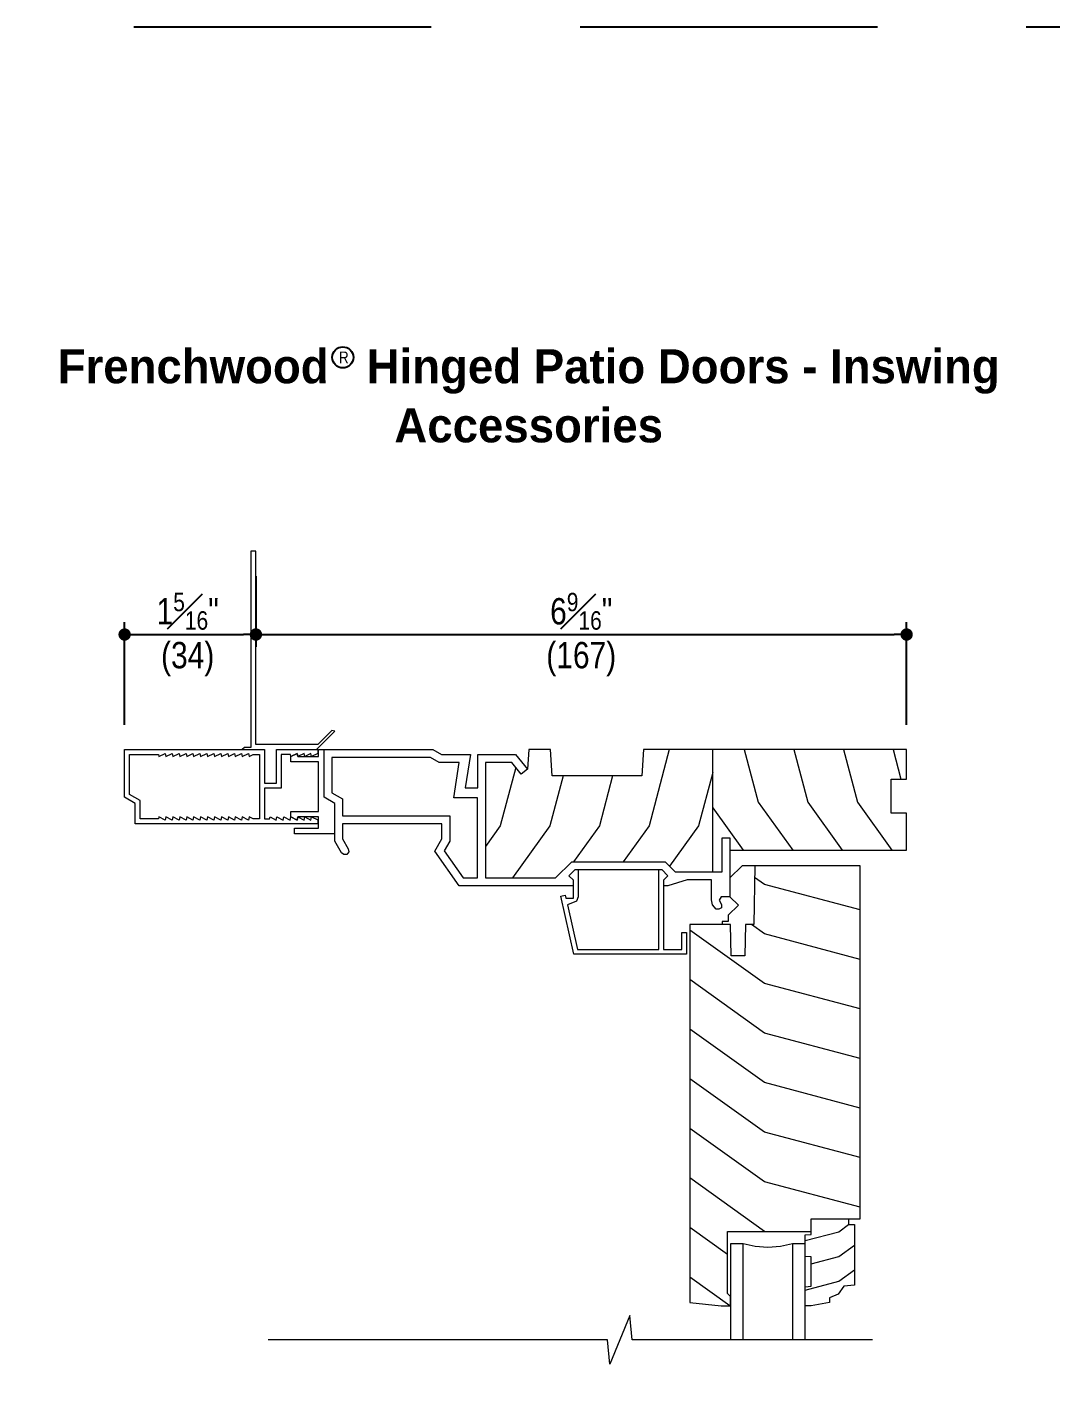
# Model space of a CAD drawing. Extents: x 0 to 323, y 0 to 44.
# Drawn here: x 216.42 to 226.75, y 30.38 to 44 of the extents above; entities that cross this region are included whole.
import ezdxf

# ---------------------------------------------------------------- set-up
doc = ezdxf.new("R2010")
doc.units = 0
doc.header["$LTSCALE"] = 6
doc.header["$MEASUREMENT"] = 0
doc.linetypes.add('DASHED', pattern=[0.75, 0.5, -0.25])
doc.layers.get('0').update_dxf_attribs({"linetype": 'CONTINUOUS'})
doc.layers.get('Defpoints').update_dxf_attribs({"linetype": 'CONTINUOUS'})
doc.layers.add('A-ANNO-DIMS', color=3, linetype='CONTINUOUS')
doc.layers.add('A-ANNO-TEXT', color=4, linetype='CONTINUOUS')
doc.layers.add('A-DETL-MCUT', color=6, linetype='CONTINUOUS', lineweight=20)
doc.layers.add('A-DETL-PATT', color=8, linetype='CONTINUOUS', lineweight=5)
doc.layers.add('PLOT VIEW', color=1, linetype='DASHED', plot=False)
doc.styles.add('ADF Text', font='FRABK.TTF', dxfattribs={"width": 0.85})
doc.dimstyles.new('ADF 3 inches equals 1 foot', dxfattribs={"dimtxt": 0.265625, "dimasz": 0.125, "dimexe": 0.125, "dimexo": 0.25, "dimgap": 0.03125, "dimtad": 1, "dimdec": 6, "dimzin": 3, "dimdsep": 46, "dimlunit": 4, "dimtxsty": 'ADF Text', "dimblk": 'DOT', "dimcen": 0, "dimclrd": 256, "dimclre": 256, "dimclrt": 256, "dimadec": 0, "dimazin": 0, "dimtfac": 0.7, "dimtdec": 6, "dimtix": 1, "dimtmove": 0, "dimatfit": 0, "dimldrblk": 'DOT', "dimfxl": 0, "dimfrac": 1, "dimtolj": 1, "dimtzin": 4, "dimlwd": -1, "dimlwe": -1, "dimarcsym": 0})

# ---------------------------------------------------------------- blocks, each defined once
blk = doc.blocks.new('400 Series Shaded Inswing Stile')
at = {"layer": 'A-DETL-MCUT', "color": 145}
for p, q in [((-3.5, 0.632), (-4.469, 0.632)), ((-4.469, 0.132), (-3.5, 0.132))]:
    blk.add_line(p, q, dxfattribs=at)
blk.add_lwpolyline([(-3.375, -0.024), (-3.375, 0.819), (-3.25, 0.819), (-3.25, 1.313), (0.313, 1.313), (0.313, 0.25), (-0.281, 0.24), (-0.281, 0.156), (-0.594, 0.151), (-0.594, 0.012), (-0.281, 0.007), (-0.281, -0.406), (-4.094, -0.406), (-4.125, -0.087), (-4.125, 0.007), (-4.031, 0.007), (-4, -0.024)], close=True, dxfattribs=at)
for points in [[(-4.008, 1.093), (-4.047, 1.005), (-4.094, 1.005), (-4.125, 0.819), (-4.125, 0.757), (-3.934, 0.757), (-3.929, 0.819), (-3.633, 0.819), (-3.628, 0.757), (-3.411, 0.757), (-3.406, 0.819), (-3.25, 0.819), (-3.25, 1.195), (-3.307, 1.195), (-3.307, 1.257), (-3.917, 1.257), (-3.927, 1.147), (-4.008, 1.093)], [(-4.469, 0.757), (-3.5, 0.757), (-3.5, 0.632), (-3.527, 0.51), (-3.536, 0.382), (-3.527, 0.254), (-3.5, 0.132), (-3.5, 0.007), (-4.469, 0.007)], [(0.313, 0.25), (0.313, 0.125), (0.19, 0), (0, 0), (-0.085, 0.086), (-0.187, -0.018), (-0.25, -0.018), (-0.25, -0.08), (-0.281, -0.08)]]:
    blk.add_lwpolyline(points, dxfattribs=at)
at = {"layer": 'A-DETL-MCUT', "color": 145, "const_width": 0.0000001}
for points in [[(-3.875, 0.632), (-3.875, 0.132)], [(-3.686, 0.132), (-3.686, 0.171), (-3.567, 0.219), (-3.567, 0.545), (-3.686, 0.593), (-3.686, 0.632)]]:
    blk.add_lwpolyline(points, dxfattribs=at)
at = {"layer": 'A-DETL-PATT', "color": 145}
for points in [[(-3.968, 0.757), (-3.878, 1.098), (-3.764, 1.257)], [(-3.701, 0.819), (-3.628, 1.098), (-3.514, 1.257)], [(-3.131, 1.313), (-2.875, 0.348), (-2.336, -0.406)], [(-2.631, 1.313), (-2.375, 0.348), (-1.836, -0.406)], [(-2.131, 1.313), (-1.875, 0.348), (-1.336, -0.406)], [(-1.631, 1.313), (-1.375, 0.348), (-0.836, -0.406)], [(-1.131, 1.313), (-0.875, 0.348), (-0.336, -0.406)], [(-0.631, 1.313), (-0.375, 0.348), (-0.281, 0.216)], [(-0.131, 1.313), (0.125, 0.348), (0.196, 0.248)], [(-3.468, 0.757), (-3.378, 1.098), (-3.307, 1.197)], [(-3.375, 0.348), (-2.836, -0.406)], [(-4.125, -0.002), (-3.836, -0.406)], [(-3.609, -0.024), (-3.336, -0.406)]]:
    blk.add_lwpolyline(points, dxfattribs=at)
blk = doc.blocks.new('400 Series Shaded Inswing Head No Fin')
at = {"layer": 'A-DETL-MCUT', "color": 145}
for points in [[(-3.359, -1.375), (-4.513, -1.375), (-4.758, -1.024), (-4.688, -0.902), (-4.688, -0.75), (-5.688, -0.75), (-5.688, -0.902), (-5.631, -1.001), (-5.626, -1.032), (-5.645, -1.057), (-5.676, -1.06), (-5.7, -1.041), (-5.768, -0.924), (-5.768, -0.543), (-5.875, -0.481), (-5.875, 0), (-4.778, 0), (-4.692, -0.05), (-4.398, -0.05), (-4.451, -0.387), (-4.324, -0.387), (-4.324, -0.05), (-3.944, -0.05), (-3.825, -0.198), (-3.888, -0.248), (-3.982, -0.13), (-4.248, -0.13), (-4.248, -1.295), (-3.54, -1.295), (-3.377, -1.131), (-2.436, -1.131), (-2.333, -1.235), (-1.862, -1.235), (-1.862, -0.891), (-1.782, -0.891), (-1.782, -1.485), (-1.872, -1.485), (-1.892, -1.519), (-1.866, -1.564), (-1.866, -1.595), (-1.893, -1.61), (-1.921, -1.61), (-1.958, -1.565), (-1.969, -1.516), (-1.969, -1.315), (-2.213, -1.315), (-2.407, -1.375), (-2.453, -1.375)], [(-1.782, -1.016), (0, -1.016), (0, -0.64), (-0.156, -0.64), (-0.156, -0.298), (0, -0.298), (0, 0), (-2.655, 0), (-2.669, -0.266), (-3.576, -0.266), (-3.59, 0), (-3.81, 0), (-3.825, -0.198)], [(-1.956, -1.235), (-1.956, 0)], [(-3.312, -1.211), (-3.312, -1.487), (-3.33, -1.53), (-3.42, -1.566), (-3.319, -2.016), (-2.5, -2.016), (-2.5, -1.211), (-2.469, -1.211), (-2.408, -1.273), (-2.453, -1.318), (-2.453, -2.016), (-2.266, -2.016), (-2.266, -1.844), (-2.219, -1.844), (-2.219, -2.063), (-3.356, -2.063), (-3.488, -1.479), (-3.445, -1.47), (-3.438, -1.5), (-3.359, -1.5), (-3.359, -1.318), (-3.405, -1.273), (-3.344, -1.211), (-2.5, -1.211)]]:
    blk.add_lwpolyline(points, dxfattribs=at)
blk.add_lwpolyline([(-5.688, -0.497), (-5.688, -0.67), (-4.608, -0.67), (-4.608, -0.924), (-4.664, -1.02), (-4.471, -1.295), (-4.328, -1.295), (-4.328, -0.487), (-4.568, -0.487), (-4.512, -0.13), (-4.713, -0.13), (-4.8, -0.08), (-5.795, -0.08), (-5.795, -0.435)], close=True, dxfattribs=at)
at = {"layer": 'A-DETL-PATT', "color": 145}
for points in [[(-2.394, 0), (-2.598, -0.768), (-2.858, -1.131)], [(-1.637, 0), (-1.497, -0.529), (-1.149, -1.016)], [(-1.137, 0), (-0.997, -0.529), (-0.649, -1.016)], [(-0.637, 0), (-0.497, -0.529), (-0.149, -1.016)], [(-0.137, 0), (-0.058, -0.298)], [(-3.942, -0.18), (-4.098, -0.768), (-4.248, -0.978)], [(-3.465, -0.266), (-3.598, -0.768), (-3.975, -1.295)], [(-2.965, -0.266), (-3.098, -0.768), (-3.358, -1.131)], [(-1.956, -0.232), (-2.098, -0.768), (-2.39, -1.177)], [(-1.956, -0.587), (-1.649, -1.016)]]:
    blk.add_lwpolyline(points, dxfattribs=at)
at = {"layer": 'A-DETL-MCUT', "xscale": -1, "rotation": 270}
blk.add_blockref('400 Series Shaded Inswing Stile', (-1.782, -1.485), dxfattribs=at)
blk = doc.blocks.new('200 Series Sections')
at = {"layer": 'PLOT VIEW'}
blk.add_lwpolyline([(0, 44), (34, 44), (34, 0), (0, 0)], close=True, dxfattribs=at)
blk = doc.blocks.new('_DOT')
at = {"color": 0, "linetype": 'ByBlock'}
blk.add_line((-0.5, 0), (-1, 0), dxfattribs=at)
at = {"color": 0, "linetype": 'ByBlock', "const_width": 0.5}
blk.add_lwpolyline([(-0.25, 0, 1), (0.25, 0, 1)], format="xyb", close=True, dxfattribs=at)
blk = doc.blocks.new('*D173')
at = {"layer": 'A-ANNO-DIMS', "transparency": 16777216}
for p, q in [((218.731, 38.462), (218.731, 37.747)), ((225.293, 36.962), (225.293, 37.997)), ((218.856, 37.872), (225.168, 37.872))]:
    blk.add_line(p, q, dxfattribs=at)
at = {"layer": 'Defpoints', "color": 0, "transparency": 16777216}
for p in [(218.731, 38.712), (225.293, 37.872), (225.293, 36.712)]:
    blk.add_point(p, dxfattribs=at)
at = {"layer": 'A-ANNO-DIMS', "transparency": 16777216, "xscale": 0.125, "yscale": 0.125, "zscale": 0.125, "rotation": 180}
blk.add_blockref('_DOT', (218.731, 37.872), dxfattribs=at)
at = {"layer": 'A-ANNO-DIMS', "transparency": 16777216, "xscale": 0.125, "yscale": 0.125, "zscale": 0.125}
blk.add_blockref('_DOT', (225.293, 37.872), dxfattribs=at)
at = {"layer": 'A-ANNO-DIMS', "transparency": 16777216, "insert": (222.012, 37.872), "char_height": 0.26562, "attachment_point": 5, "style": 'ADF Text'}
blk.add_mtext('\\A1;6{\\H0.700000x;\\S9#16;}"\\P\\f [;\\fFranklin Gothic Book;(167)\\f]', dxfattribs=at)
blk = doc.blocks.new('*D176')
at = {"layer": 'A-ANNO-DIMS', "transparency": 16777216}
for p, q in [((218.731, 38.462), (218.731, 37.747)), ((217.407, 36.962), (217.407, 37.997)), ((217.532, 37.872), (218.606, 37.872))]:
    blk.add_line(p, q, dxfattribs=at)
at = {"layer": 'Defpoints', "color": 0, "transparency": 16777216}
for p in [(218.731, 38.712), (218.731, 37.872), (217.407, 36.712)]:
    blk.add_point(p, dxfattribs=at)
at = {"layer": 'A-ANNO-DIMS', "transparency": 16777216, "xscale": 0.125, "yscale": 0.125, "zscale": 0.125, "rotation": 180}
blk.add_blockref('_DOT', (217.407, 37.872), dxfattribs=at)
at = {"layer": 'A-ANNO-DIMS', "transparency": 16777216, "xscale": 0.125, "yscale": 0.125, "zscale": 0.125}
blk.add_blockref('_DOT', (218.731, 37.872), dxfattribs=at)
at = {"layer": 'A-ANNO-DIMS', "transparency": 16777216, "insert": (218.043, 37.872), "char_height": 0.26562, "attachment_point": 5, "style": 'ADF Text'}
blk.add_mtext('\\A1;1{\\H0.700000x;\\S5#16;}"\\P\\f [;\\fFranklin Gothic Book;(34)\\f]', dxfattribs=at)
blk = doc.blocks.new('Shaded Breakline 2')
at = {"layer": 'A-DETL-MCUT', "color": 145}
blk.add_lwpolyline([(3.048, 0), (0.624, 0), (0.602, 0.244), (0.398, -0.244), (0.376, 0), (-3.048, 0)], dxfattribs=at)

msp = doc.modelspace()

# ---------------------------------------------------------------- linework, layer by layer
at = {"layer": 'A-ANNO-TEXT'}
msp.add_circle((219.6073387, 40.6673896), 0.1066513, dxfattribs=at).dxf.unprotected_set("ltscale", 0)
at = {"layer": 'A-DETL-MCUT', "color": 145}
msp.add_lwpolyline([(219.3411419, 36.7115755), (219.5275773, 36.8980108), (219.4966413, 36.9024302), (219.3557866, 36.7615755), (218.7307866, 36.7615755), (218.7307866, 38.7115755), (218.6807866, 38.7115755), (218.6807866, 36.7615755), (218.6807866, 36.7313587), (218.617464, 36.7313571), (218.5932721, 36.7115755)], dxfattribs=at)
at = {"layer": 'A-DETL-MCUT'}
for points in [[(218.8731371, 36.0315755), (218.9364777, 36.0010433), (218.9431371, 36.0315755), (219.0064777, 36.0010433), (219.0131371, 36.0315755), (219.0764777, 36.0010433), (219.0831371, 36.0315755), (219.1464777, 36.0010433), (219.1531371, 36.0315755), (219.2164777, 36.0010433), (219.2231371, 36.0315755), (219.2864777, 36.0010433), (219.2931371, 36.0315755), (219.3538933, 36.002289), (219.3538933, 35.9615755), (217.5141822, 35.9615755), (217.5141822, 36.168799), (217.4071822, 36.2305755), (217.4071822, 36.7115755), (218.8171822, 36.7115755), (218.8171822, 36.3725755), (218.9371822, 36.3725755), (218.9371822, 36.7115755), (219.3538933, 36.7115755), (219.3538933, 36.6708619), (219.2931371, 36.6415755), (219.2864777, 36.6721077), (219.2231371, 36.6415755), (219.2164777, 36.6721077), (219.1531371, 36.6415755), (219.1464777, 36.6721077), (219.0831371, 36.6415755), (219.0787748, 36.6615755), (218.9871822, 36.6615755), (218.9871822, 36.3225755), (218.8171822, 36.3225755), (218.8171822, 36.0115755), (218.8687748, 36.0115755)], [(218.6564777, 36.0010433), (218.5931371, 36.0315755), (218.5864777, 36.0010433), (218.5231371, 36.0315755), (218.5164777, 36.0010433), (218.4531371, 36.0315755), (218.4464777, 36.0010433), (218.3831371, 36.0315755), (218.3764777, 36.0010433), (218.3131371, 36.0315755), (218.3064777, 36.0010433), (218.2431371, 36.0315755), (218.2364777, 36.0010433), (218.1731371, 36.0315755), (218.1664777, 36.0010433), (218.1031371, 36.0315755), (218.0964777, 36.0010433), (218.0331371, 36.0315755), (218.0264777, 36.0010433), (217.9631371, 36.0315755), (217.9564777, 36.0010433), (217.8931371, 36.0315755), (217.8864777, 36.0010433), (217.8231371, 36.0315755), (217.8164777, 36.0010433), (217.7531371, 36.0315755), (217.7487748, 36.0115755), (217.5641822, 36.0115755), (217.5641822, 36.1976665), (217.4571822, 36.259443), (217.4571822, 36.6615755), (217.7487748, 36.6615755), (217.7531371, 36.6415755), (217.8164777, 36.6721077), (217.8231371, 36.6415755), (217.8864777, 36.6721077), (217.8931371, 36.6415755), (217.9564777, 36.6721077), (217.9631371, 36.6415755), (218.0264777, 36.6721077), (218.0331371, 36.6415755), (218.0964777, 36.6721077), (218.1031371, 36.6415755), (218.1664777, 36.6721077), (218.1731371, 36.6415755), (218.2364777, 36.6721077), (218.2431371, 36.6415755), (218.3064777, 36.6721077), (218.3131371, 36.6415755), (218.3764777, 36.6721077), (218.3831371, 36.6415755), (218.4464777, 36.6721077), (218.4531371, 36.6415755), (218.5164777, 36.6721077), (218.5231371, 36.6415755), (218.5864777, 36.6721077), (218.5931371, 36.6415755), (218.6564777, 36.6721077), (218.6631371, 36.6415755), (218.7046281, 36.6615755), (218.7671822, 36.6615755), (218.7671822, 36.0115755), (218.7046281, 36.0115755), (218.6631371, 36.0315755)]]:
    msp.add_lwpolyline(points, close=True, dxfattribs=at)
msp.add_lwpolyline([(219.5252866, 35.8625755), (219.1212866, 35.8625755), (219.1212866, 35.9175755), (219.3632866, 35.9175755), (219.3632866, 36.0315755), (219.1531371, 36.0315755), (219.1464777, 36.0010433), (219.0831371, 36.0315755), (219.0831371, 36.0865755), (219.3632866, 36.0865755), (219.3632866, 36.5865755), (219.0831371, 36.5865755), (219.0831371, 36.6415755), (219.1464777, 36.6721077), (219.1531371, 36.6415755), (219.3632866, 36.6415755), (219.3632866, 36.7115755), (219.4182866, 36.7115755)], dxfattribs=at)

# ---------------------------------------------------------------- block references
at = {"layer": 'A-ANNO-TEXT'}
msp.add_blockref('200 Series Sections', (204.0000016, -0.0000001), dxfattribs=at)
at = {"layer": 'A-DETL-MCUT'}
for name, p in [('400 Series Shaded Inswing Head No Fin', (225.2932866, 36.7115755)), ('Shaded Breakline 2', (221.9010216, 30.7576394))]:
    msp.add_blockref(name, p, dxfattribs=at)

# ---------------------------------------------------------------- texts
at = {"layer": 'A-ANNO-TEXT', "insert": (221.4818789, 40.7499999), "char_height": 0.34375, "width": 28.869578845, "attachment_point": 2, "line_spacing_factor": 1.04, "style": 'ADF Text'}
msp.add_mtext('{\\fFranklin Gothic Book|b1|i0|c0|p34;\\W1;Frenchwood   Hinged Patio Doors - Inswing\\PAccessories}', dxfattribs=at)
at = {"layer": 'A-ANNO-TEXT', "insert": (219.6179495, 40.6673896), "char_height": 0.1181641, "width": 0.266745427, "attachment_point": 5, "style": 'ADF Text'}
msp.add_mtext('R', dxfattribs=at)

# ---------------------------------------------------------------- dimensions: what is measured, and where the dimension line sits
at = {"layer": 'A-ANNO-DIMS'}
for base, p1, p2, picture, middle in [((218.7307866, 37.8723927), (217.4071822, 36.7115755), (218.7307866, 38.7115755), '*D176', (218.0427344, 37.8723927)), ((225.2932866, 37.8723927), (218.7307866, 38.7115755), (225.2932866, 36.7115755), '*D173', (222.0120366, 37.8723927))]:
    dim = msp.add_linear_dim(base=base, p1=p1, p2=p2, dimstyle='ADF 3 inches equals 1 foot', override={"dimdec": 4, "dimpost": '\\X\\f'}, dxfattribs=at)
    dim.commit()
    dim.dimension.update_dxf_attribs({"geometry": picture, "text_midpoint": middle, "dimtype": 160})

doc.saveas('drawing.dxf')
